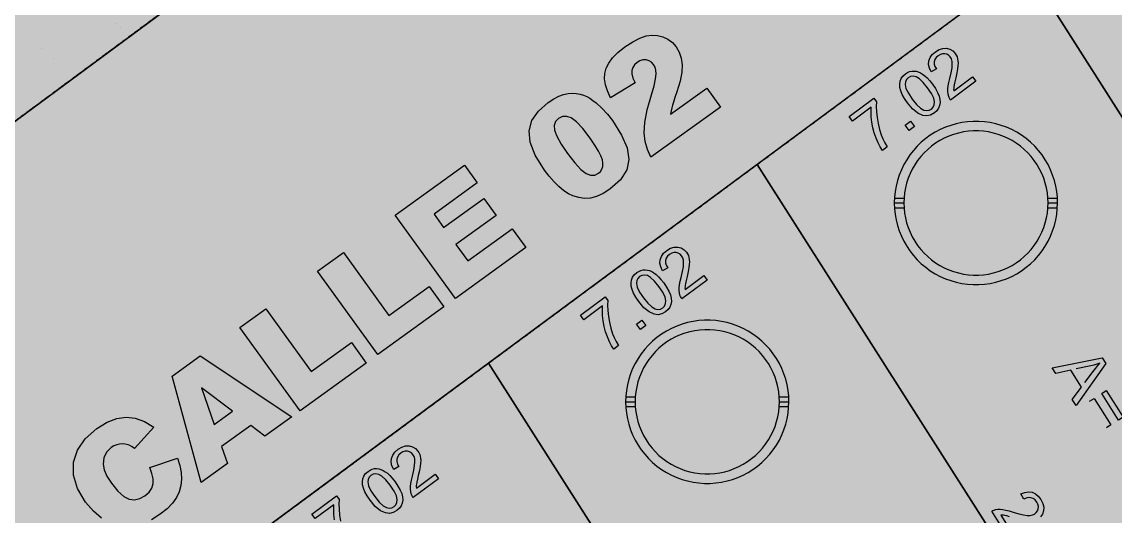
# Model space of a CAD drawing. Extents: x -5280327 to 29700, y -3925683 to 5564800.
# Drawn here: x 20124 to 21023, y 6494 to 6901 of the extents above; entities that cross this region are included whole.
import ezdxf

# ---------------------------------------------------------------- set-up
doc = ezdxf.new("R2010")
doc.units = 0
for name, pattern in [('3', [2.965117, 2.372094, -0.593023]), ('4', [2.97766, 2.382128, -0.595532]), ('6', [2640.874023, 1320.437012, -1320.437012])]:
    doc.linetypes.add(name, pattern=pattern)
doc.layers.get('0').update_dxf_attribs({"linetype": 'CONTINUOUS'})
for name, color, linetype in [('31_PREDIOS_TOTAL', 7, 'CONTINUOUS'), ('CIRCULO', 7, 'CONTINUOUS'), ('LOTES', 7, 'CONTINUOUS'), ('PERIMETRO', 7, 'CONTINUOUS')]:
    doc.layers.add(name, color=color, linetype=linetype)

msp = doc.modelspace()

# ---------------------------------------------------------------- linework, layer by layer
at = {"color": 7, "linetype": '6', "const_width": 10343.08}
msp.add_lwpolyline([(0, 29405.62), (24528.32, 0)], dxfattribs=at)
msp.add_lwpolyline([(0, 29405.62), (24528.32, 0)], dxfattribs=at)
at = {"color": 7}
msp.add_lwpolyline([(19372.52, 7892.44), (20075.83, 6787.92), (20328.35, 6974.7), (19601.06, 8116.87)], dxfattribs=at)
for points in [[(20075.83, 6787.92, 66061.73), (20959.63, 7441.67, 66061.73)], [(17635.32, 4495.49, 66061.73), (18499.52, 3138.29, 66061.73), (20519.62, 4766.99, 66061.73), (21709, 6264.81, 66061.73), (21170.51, 7110.5, 66061.73), (17635.32, 4495.49, 66061.73)], [(20698.41, 6830.75, -117255.32), (20641.24, 6789.43, -117255.34), (20641.24, 6789.43, -117255.34), (20638.34, 6795.76, -117255.34), (20636.49, 6802.51, -117255.35), (20635.69, 6809.68, -117255.35), (20635.69, 6809.68, -117255.35), (20636.17, 6818.05, -117255.35), (20638.16, 6828.43, -117255.35), (20641.65, 6840.8, -117255.36), (20641.65, 6840.8, -117255.36), (20643.81, 6848.17, -117255.36), (20645.1, 6853.9, -117255.36), (20645.54, 6858, -117255.36), (20645.54, 6858, -117255.36), (20645.31, 6861.05, -117255.36), (20644.61, 6863.66, -117255.36), (20643.45, 6865.82, -117255.36), (20643.45, 6865.82, -117255.36), (20641.75, 6867.62, -117255.37), (20639.69, 6868.85, -117255.37), (20637.26, 6869.5, -117255.37), (20637.26, 6869.5, -117255.37), (20634.69, 6869.52, -117255.37), (20632.21, 6868.86, -117255.37), (20629.83, 6867.51, -117255.37), (20629.83, 6867.51, -117255.37), (20627.73, 6865.61, -117255.37), (20626.29, 6863.41, -117255.37), (20625.52, 6860.91, -117255.37), (20625.52, 6860.91, -117255.37), (20625.53, 6858, -117255.37), (20626.44, 6854.55, -117255.37), (20628.26, 6850.57, -117255.37), (20608.05, 6838.31, -117255.37), (20608.05, 6838.31, -117255.37), (20605.41, 6843.98, -117255.38), (20603.76, 6849.16, -117255.38), (20603.09, 6853.85, -117255.38), (20603.09, 6853.85, -117255.38), (20603.35, 6858.27, -117255.38), (20604.5, 6862.61, -117255.38), (20606.53, 6866.88, -117255.38), (20606.53, 6866.88, -117255.38), (20609.66, 6871.18, -117255.38), (20614.11, 6875.62, -117255.38), (20619.88, 6880.2, -117255.38), (20619.88, 6880.2, -117255.38), (20626.27, 6884.43, -117255.38), (20632.04, 6887.43, -117255.38), (20637.19, 6889.21, -117255.38), (20637.19, 6889.21, -117255.38), (20641.95, 6889.91, -117255.37), (20646.58, 6889.69, -117255.37), (20651.07, 6888.53, -117255.37), (20651.07, 6888.53, -117255.37), (20655.23, 6886.52, -117255.37), (20658.87, 6883.74, -117255.36), (20661.97, 6880.2, -117255.36), (20661.97, 6880.2, -117255.36), (20664.54, 6875.79, -117255.36), (20666.2, 6870.91, -117255.35), (20666.95, 6865.57, -117255.35), (20666.95, 6865.57, -117255.35), (20666.68, 6859.38, -117255.35), (20665.24, 6851.99, -117255.35), (20662.66, 6843.37, -117255.35), (20662.66, 6843.37, -117255.35), (20660.97, 6838.52, -117255.35), (20659.74, 6834.81, -117255.35), (20658.98, 6832.24, -117255.34), (20658.98, 6832.24, -117255.34), (20658.46, 6830.08, -117255.34), (20657.94, 6827.6, -117255.34), (20657.43, 6824.78, -117255.34), (20687.19, 6846.29, -117255.33), (20698.41, 6830.75, -117255.32)], [(20553.74, 6778.84, -117255.38), (20553.74, 6778.84, -117255.38), (20546.04, 6791.14, -117255.39), (20541.79, 6801.96, -117255.4), (20541, 6811.3, -117255.4), (20541, 6811.3, -117255.4), (20543.37, 6819.63, -117255.4), (20548.64, 6827.4, -117255.4), (20556.81, 6834.62, -117255.4), (20556.81, 6834.62, -117255.4), (20561.28, 6837.56, -117255.4), (20565.48, 6839.73, -117255.4), (20569.41, 6841.13, -117255.4), (20569.41, 6841.13, -117255.4), (20573.1, 6841.88, -117255.39), (20576.58, 6842.15, -117255.39), (20579.87, 6841.92, -117255.39), (20579.87, 6841.92, -117255.39), (20582.95, 6841.32, -117255.39), (20585.81, 6840.47, -117255.39), (20588.45, 6839.36, -117255.38), (20588.45, 6839.36, -117255.38), (20591, 6837.96, -117255.38), (20593.56, 6836.24, -117255.38), (20596.14, 6834.2, -117255.38), (20596.14, 6834.2, -117255.38), (20600.96, 6829.78, -117255.37), (20605.45, 6824.91, -117255.37), (20609.62, 6819.58, -117255.37), (20609.62, 6819.58, -117255.37), (20617.11, 6807.74, -117255.36), (20621.59, 6797.11, -117255.35), (20623.05, 6787.69, -117255.35), (20623.05, 6787.69, -117255.35), (20621.3, 6779.1, -117255.35), (20616.13, 6770.98, -117255.35), (20607.55, 6763.31, -117255.35), (20607.55, 6763.31, -117255.35), (20601.93, 6759.71, -117255.35), (20596.6, 6757.26, -117255.35), (20591.56, 6755.96, -117255.35), (20591.56, 6755.96, -117255.35), (20586.68, 6755.67, -117255.36), (20581.82, 6756.26, -117255.36), (20576.96, 6757.73, -117255.36), (20576.96, 6757.73, -117255.36), (20573.38, 6759.46, -117255.37), (20569.6, 6761.99, -117255.37), (20565.61, 6765.31, -117255.37), (20565.61, 6765.31, -117255.37), (20561.57, 6769.29, -117255.37), (20557.61, 6773.8, -117255.38), (20553.74, 6778.84, -117255.38)], [(20572.67, 6792.45, -117255.38), (20578.58, 6784.83, -117255.37), (20583.66, 6779.42, -117255.37), (20587.92, 6776.23, -117255.36), (20587.92, 6776.23, -117255.36), (20591.62, 6774.85, -117255.36), (20595.02, 6774.87, -117255.36), (20598.1, 6776.28, -117255.36), (20598.1, 6776.28, -117255.36), (20599.79, 6777.85, -117255.36), (20600.97, 6779.74, -117255.36), (20601.66, 6781.95, -117255.36), (20601.66, 6781.95, -117255.36), (20601.79, 6784.51, -117255.36), (20601.28, 6787.41, -117255.36), (20600.15, 6790.65, -117255.36), (20600.15, 6790.65, -117255.36), (20598.19, 6794.54, -117255.36), (20595.23, 6799.35, -117255.37), (20591.25, 6805.09, -117255.37), (20591.25, 6805.09, -117255.37), (20585.13, 6813.02, -117255.38), (20579.93, 6818.58, -117255.38), (20575.66, 6821.78, -117255.39), (20575.66, 6821.78, -117255.39), (20571.97, 6823.09, -117255.39), (20568.52, 6822.99, -117255.39), (20565.31, 6821.46, -117255.39), (20565.31, 6821.46, -117255.39), (20562.84, 6818.86, -117255.39), (20561.72, 6815.62, -117255.39), (20561.95, 6811.73, -117255.39), (20561.95, 6811.73, -117255.39), (20563.74, 6806.78, -117255.39), (20567.32, 6800.35, -117255.38), (20572.67, 6792.45, -117255.38)], [(20431.03, 6741.95, -117255.43), (20487.84, 6783, -117255.42), (20498.42, 6768.35, -117255.41), (20462.86, 6742.66, -117255.42), (20470.74, 6731.76, -117255.41), (20503.73, 6755.59, -117255.4), (20513.84, 6741.6, -117255.39), (20480.85, 6717.76, -117255.4), (20490.62, 6704.24, -117255.39), (20527.21, 6730.68, -117255.38), (20538.44, 6715.15, -117255.37), (20480.6, 6673.36, -117255.39), (20431.03, 6741.95, -117255.43)], [(20367.16, 6695.8, -117255.45), (20388.36, 6711.12, -117255.45), (20425.72, 6659.41, -117255.41), (20458.8, 6683.32, -117255.4), (20471.01, 6666.43, -117255.39), (20416.73, 6627.2, -117255.4), (20367.16, 6695.8, -117255.45)], [(20303.25, 6649.61, -117255.47), (20324.44, 6664.93, -117255.46), (20361.81, 6613.22, -117255.43), (20394.89, 6637.13, -117255.42), (20407.09, 6620.24, -117255.41), (20352.82, 6581.02, -117255.42), (20303.25, 6649.61, -117255.47)], [(20312.3, 6568.98, -117255.44), (20288.16, 6551.53, -117255.45), (20293.02, 6537.8, -117255.44), (20271.35, 6522.15, -117255.44), (20247.57, 6609.38, -117255.49), (20270.68, 6626.08, -117255.48), (20346.03, 6576.11, -117255.42), (20323.85, 6560.09, -117255.43), (20312.3, 6568.98, -117255.44)], [(20271.74, 6599.78, -117255.47), (20282.02, 6569.68, -117255.45), (20297.14, 6580.6, -117255.45), (20271.74, 6599.78, -117255.47)], [(20189.5, 6492.6, -117255.48), (20182.73, 6498.34, -117255.48), (20176.37, 6505.94, -117255.49), (20176.37, 6505.94, -117255.49), (20169.81, 6517.14, -117255.5), (20166.52, 6528.05, -117255.5), (20166.51, 6538.66, -117255.51), (20166.51, 6538.66, -117255.51), (20169.71, 6548.71, -117255.51), (20176.04, 6557.93, -117255.51), (20185.52, 6566.32, -117255.5), (20185.52, 6566.32, -117255.5), (20193.96, 6571.54, -117255.5), (20202.02, 6574.7, -117255.5), (20209.68, 6575.8, -117255.5), (20209.68, 6575.8, -117255.5), (20217.18, 6574.95, -117255.49), (20224.73, 6572.24, -117255.49), (20232.33, 6567.67, -117255.48), (20216.63, 6549.98, -117255.48), (20216.63, 6549.98, -117255.48), (20214.59, 6551.4, -117255.48), (20212.8, 6552.44, -117255.49), (20211.25, 6553.08, -117255.49), (20211.25, 6553.08, -117255.49), (20208.9, 6553.66, -117255.49), (20206.55, 6553.86, -117255.49), (20204.2, 6553.68, -117255.49), (20204.2, 6553.68, -117255.49), (20201.89, 6553.12, -117255.49), (20199.65, 6552.17, -117255.49), (20197.5, 6550.83, -117255.49), (20197.5, 6550.83, -117255.49), (20193.53, 6546.98, -117255.49), (20191.25, 6542.39, -117255.49), (20190.65, 6537.05, -117255.49), (20190.65, 6537.05, -117255.49), (20191.5, 6532.47, -117255.49), (20193.79, 6527.26, -117255.49), (20197.52, 6521.43, -117255.48), (20197.52, 6521.43, -117255.48), (20202.82, 6514.89, -117255.48), (20207.75, 6510.51, -117255.47), (20212.29, 6508.28, -117255.47), (20212.29, 6508.28, -117255.47), (20216.61, 6507.82, -117255.47), (20220.87, 6508.75, -117255.47), (20225.08, 6511.08, -117255.47), (20225.08, 6511.08, -117255.47), (20228.53, 6514.15, -117255.46), (20230.77, 6517.5, -117255.46), (20231.81, 6521.14, -117255.47), (20231.81, 6521.14, -117255.47), (20231.8, 6525.12, -117255.47), (20230.91, 6529.51, -117255.47), (20229.15, 6534.32, -117255.47)], [(20229.15, 6534.32, -117255.47), (20251.79, 6542.13, -117255.46), (20251.79, 6542.13, -117255.46), (20253.86, 6536.13, -117255.46), (20255.04, 6530.36, -117255.46), (20255.33, 6524.81, -117255.45), (20255.33, 6524.81, -117255.45), (20254.75, 6519.51, -117255.45), (20253.32, 6514.47, -117255.45), (20251.05, 6509.69, -117255.45), (20251.05, 6509.69, -117255.45), (20247.78, 6505.07, -117255.45), (20243.36, 6500.52, -117255.45), (20237.79, 6496.05, -117255.45), (20237.79, 6496.05, -117255.45), (20230.53, 6491.35, -117255.46)]]:
    msp.add_polyline3d(points, dxfattribs=at)
at = {"layer": '31_PREDIOS_TOTAL', "color": 7, "const_width": 0.00153}
for points in [[(20147.03, 6878.75), (20147.03, 6878.75), (20145.07, 6878.33), (20143.26, 6878.29), (20141.61, 6878.62), (20141.61, 6878.62), (20140.1, 6879.3), (20138.75, 6880.32), (20137.55, 6881.67), (20137.55, 6881.67), (20136.22, 6884.04), (20135.62, 6886.58), (20135.75, 6889.28), (20135.75, 6889.28), (20136.62, 6891.93), (20138.23, 6894.33), (20140.59, 6896.48), (20140.59, 6896.48), (20143.36, 6898.12), (20146.16, 6898.95), (20149, 6898.99), (20149, 6898.99), (20151.66, 6898.31), (20153.94, 6896.99), (20155.83, 6895.02), (20155.83, 6895.02), (20156.73, 6893.53), (20157.29, 6891.98), (20157.5, 6890.36), (20157.5, 6890.36), (20157.34, 6888.7), (20156.79, 6887), (20155.86, 6885.28), (20155.86, 6885.28), (20158.2, 6885.83), (20160.42, 6885.9), (20162.53, 6885.49), (20162.53, 6885.49), (20164.47, 6884.62), (20166.22, 6883.32), (20167.76, 6881.58), (20167.76, 6881.58), (20169.33, 6878.8), (20170.05, 6875.83), (20169.92, 6872.68), (20169.92, 6872.68), (20168.95, 6869.6), (20167.12, 6866.83), (20164.44, 6864.37), (20164.44, 6864.37), (20161.31, 6862.53), (20158.12, 6861.6), (20154.88, 6861.57), (20154.88, 6861.57), (20151.82, 6862.39), (20149.17, 6863.98), (20146.93, 6866.34), (20146.93, 6866.34), (20145.67, 6868.41), (20144.92, 6870.51), (20144.68, 6872.64), (20144.68, 6872.64), (20144.96, 6874.75), (20145.74, 6876.79), (20147.03, 6878.75)], [(20178.91, 6899.93), (20178.91, 6899.93), (20176.46, 6903.51)], [(20205.59, 6902.58), (20205.75, 6899.99), (20205.41, 6897.56), (20205.41, 6897.56), (20204.53, 6895.31), (20203.08, 6893.28), (20201.06, 6891.46), (20201.06, 6891.46), (20197.97, 6889.74), (20194.78, 6889.07), (20191.49, 6889.44), (20191.49, 6889.44), (20187.42, 6891.33), (20183.22, 6894.83), (20178.91, 6899.93)], [(20182.88, 6902.87), (20186.48, 6898.43), (20189.63, 6895.44), (20192.33, 6893.9), (20192.33, 6893.9), (20194.69, 6893.43), (20196.82, 6893.68), (20198.71, 6894.64), (20198.71, 6894.64), (20200.18, 6896.17), (20201.04, 6898.14), (20201.28, 6900.53), (20201.28, 6900.53), (20200.59, 6903.57)], [(20141.41, 6884.72), (20142.61, 6883.44), (20143.99, 6882.58), (20145.55, 6882.14), (20145.55, 6882.14), (20147.19, 6882.13), (20148.78, 6882.58), (20150.34, 6883.48), (20150.34, 6883.48), (20151.62, 6884.68), (20152.5, 6886.05), (20152.96, 6887.6), (20152.96, 6887.6), (20153.01, 6889.2), (20152.63, 6890.7), (20151.84, 6892.1), (20151.84, 6892.1), (20150.68, 6893.33), (20149.31, 6894.15), (20147.72, 6894.59), (20147.72, 6894.59), (20146.06, 6894.61), (20144.49, 6894.19), (20142.99, 6893.33), (20142.99, 6893.33), (20141.71, 6892.15), (20140.84, 6890.77), (20140.36, 6889.2), (20140.36, 6889.2), (20140.3, 6887.59), (20140.65, 6886.1), (20141.41, 6884.72)], [(20150.92, 6869.26), (20151.82, 6868.24), (20152.87, 6867.36), (20154.07, 6866.64), (20154.07, 6866.64), (20155.39, 6866.14), (20156.75, 6865.91), (20158.17, 6865.97), (20158.17, 6865.97), (20159.58, 6866.28), (20160.9, 6866.82), (20162.13, 6867.59), (20162.13, 6867.59), (20163.72, 6869.07), (20164.81, 6870.79), (20165.39, 6872.75), (20165.39, 6872.75), (20165.43, 6874.79), (20164.92, 6876.74), (20163.84, 6878.62), (20163.84, 6878.62), (20162.34, 6880.22), (20160.58, 6881.3), (20158.57, 6881.86), (20158.57, 6881.86), (20156.47, 6881.88), (20154.47, 6881.35), (20152.57, 6880.25), (20152.57, 6880.25), (20151, 6878.78), (20149.94, 6877.06), (20149.38, 6875.1), (20149.38, 6875.1), (20149.35, 6873.06), (20149.86, 6871.11), (20150.92, 6869.26)], [(20180.34, 6876.97), (20177.09, 6881.37), (20181.49, 6884.63), (20184.75, 6880.23), (20180.34, 6876.97)]]:
    msp.add_lwpolyline(points, dxfattribs=at)
at = {"layer": '31_PREDIOS_TOTAL', "color": 7}
for points in [[(20905.66, 6855.66, 33030.86), (20908.41, 6851.94, 33030.86), (20887.6, 6836.55, 33030.86), (20887.6, 6836.55, 33030.86), (20886.95, 6837.49, 33030.86), (20886.44, 6838.5, 33030.86), (20886.06, 6839.57, 33030.86), (20886.06, 6839.57, 33030.86), (20885.65, 6841.45, 33030.86), (20885.47, 6843.47, 33030.86), (20885.51, 6845.64, 33030.86), (20885.51, 6845.64, 33030.86), (20885.78, 6848.08, 33030.86), (20886.29, 6850.91, 33030.86), (20887.04, 6854.15, 33030.86), (20887.04, 6854.15, 33030.86), (20888.16, 6859.02, 33030.86), (20888.83, 6862.95, 33030.86), (20889.04, 6865.95, 33030.86), (20889.04, 6865.95, 33030.86), (20888.86, 6868.3, 33030.86), (20888.31, 6870.29, 33030.86), (20887.41, 6871.93, 33030.86), (20887.41, 6871.93, 33030.86), (20886.15, 6873.25, 33030.86), (20884.65, 6874.14, 33030.86), (20882.9, 6874.59, 33030.86), (20882.9, 6874.59, 33030.86), (20881.04, 6874.58, 33030.86), (20879.22, 6874.05, 33030.86), (20877.44, 6873, 33030.86), (20877.44, 6873, 33030.86), (20875.84, 6871.53, 33030.86), (20874.77, 6869.87, 33030.86), (20874.22, 6868.02, 33030.86), (20874.22, 6868.02, 33030.86), (20874.22, 6866.07, 33030.86), (20874.79, 6864.11, 33030.86), (20875.95, 6862.13, 33030.86), (20871.68, 6859.6, 33030.86), (20871.68, 6859.6, 33030.86), (20870.18, 6862.71, 33030.86), (20869.53, 6865.73, 33030.86), (20869.73, 6868.65, 33030.86), (20869.73, 6868.65, 33030.86), (20870.76, 6871.4, 33030.86), (20872.56, 6873.95, 33030.86), (20875.16, 6876.27, 33030.86), (20875.16, 6876.27, 33030.86), (20878.18, 6878.07, 33030.86), (20881.19, 6879, 33030.86), (20884.2, 6879.06, 33030.86), (20884.2, 6879.06, 33030.86), (20887, 6878.34, 33030.86), (20889.42, 6876.91, 33030.86), (20891.44, 6874.79, 33030.86), (20891.44, 6874.79, 33030.86), (20892.29, 6873.47, 33030.86), (20892.94, 6872.04, 33030.86), (20893.42, 6870.5, 33030.86), (20893.42, 6870.5, 33030.86), (20893.71, 6868.8, 33030.86), (20893.8, 6866.88, 33030.86), (20893.7, 6864.76, 33030.86), (20893.7, 6864.76, 33030.86), (20893.36, 6862.16, 33030.86), (20892.74, 6858.85, 33030.86), (20891.84, 6854.81, 33030.86), (20891.84, 6854.81, 33030.86), (20891.08, 6851.56, 33030.86), (20890.57, 6849.13, 33030.86), (20890.3, 6847.54, 33030.86), (20890.3, 6847.54, 33030.86), (20890.19, 6846.38, 33030.86), (20890.17, 6845.28, 33030.86), (20890.22, 6844.24, 33030.86), (20905.66, 6855.66, 33030.86)], [(20852.14, 6834.35, 33030.86), (20852.14, 6834.35, 33030.86), (20849.69, 6837.92, 33030.86), (20847.86, 6841.2, 33030.86), (20846.64, 6844.19, 33030.86), (20846.64, 6844.19, 33030.86), (20845.98, 6846.94, 33030.86), (20845.82, 6849.53, 33030.86), (20846.17, 6851.96, 33030.86), (20846.17, 6851.96, 33030.86), (20847.05, 6854.2, 33030.86), (20848.5, 6856.22, 33030.86), (20850.51, 6858.03, 33030.86), (20850.51, 6858.03, 33030.86), (20852.21, 6859.11, 33030.86), (20853.94, 6859.87, 33030.86), (20855.71, 6860.3, 33030.86), (20855.71, 6860.3, 33030.86), (20857.48, 6860.4, 33030.86), (20859.26, 6860.2, 33030.86), (20861.04, 6859.69, 33030.86), (20861.04, 6859.69, 33030.86), (20862.83, 6858.89, 33030.86), (20864.63, 6857.81, 33030.86), (20866.46, 6856.45, 33030.86), (20866.46, 6856.45, 33030.86), (20868.37, 6854.69, 33030.86), (20870.44, 6852.39, 33030.86), (20872.67, 6849.54, 33030.86), (20872.67, 6849.54, 33030.86), (20875.1, 6845.99, 33030.86), (20876.93, 6842.72, 33030.86), (20878.15, 6839.75, 33030.86), (20878.15, 6839.75, 33030.86), (20878.82, 6837, 33030.86), (20878.98, 6834.4, 33030.86), (20878.64, 6831.97, 33030.86), (20878.64, 6831.97, 33030.86), (20877.76, 6829.72, 33030.86), (20876.31, 6827.69, 33030.86), (20874.29, 6825.88, 33030.86), (20874.29, 6825.88, 33030.86), (20871.2, 6824.15, 33030.86), (20868.01, 6823.48, 33030.86), (20864.72, 6823.85, 33030.86), (20864.72, 6823.85, 33030.86), (20860.65, 6825.74, 33030.86), (20856.45, 6829.24, 33030.86), (20852.14, 6834.35, 33030.86)], [(20856.11, 6837.29, 33030.86), (20859.71, 6832.84, 33030.86), (20862.86, 6829.85, 33030.86), (20865.56, 6828.31, 33030.86), (20865.56, 6828.31, 33030.86), (20867.92, 6827.85, 33030.86), (20870.05, 6828.1, 33030.86), (20871.94, 6829.05, 33030.86), (20871.94, 6829.05, 33030.86), (20873.41, 6830.58, 33030.86), (20874.27, 6832.55, 33030.86), (20874.51, 6834.94, 33030.86), (20874.51, 6834.94, 33030.86), (20873.82, 6837.98, 33030.86), (20871.89, 6841.87, 33030.86), (20868.7, 6846.6, 33030.86), (20868.7, 6846.6, 33030.86), (20865.09, 6851.05, 33030.86), (20861.94, 6854.05, 33030.86), (20859.24, 6855.59, 33030.86), (20859.24, 6855.59, 33030.86), (20856.88, 6856.04, 33030.86), (20854.75, 6855.77, 33030.86), (20852.83, 6854.8, 33030.86), (20852.83, 6854.8, 33030.86), (20851.36, 6853.32, 33030.86), (20850.5, 6851.52, 33030.86), (20850.25, 6849.4, 33030.86), (20850.25, 6849.4, 33030.86), (20850.96, 6846.11, 33030.86), (20852.91, 6842.08, 33030.86), (20856.11, 6837.29, 33030.86)], [(20806.96, 6819.24, 33030.86), (20804.21, 6822.95, 33030.86), (20824.59, 6838.03, 33030.86), (20826.82, 6835.02, 33030.86), (20826.82, 6835.02, 33030.86), (20826.57, 6831.18, 33030.86), (20826.68, 6826.87, 33030.86), (20827.15, 6822.11, 33030.86), (20827.15, 6822.11, 33030.86), (20827.97, 6817.19, 33030.86), (20829.14, 6812.43, 33030.86), (20830.65, 6807.82, 33030.86), (20830.65, 6807.82, 33030.86), (20831.99, 6804.6, 33030.86), (20833.63, 6801.35, 33030.86), (20835.58, 6798.07, 33030.86), (20831.6, 6795.13, 33030.86), (20831.6, 6795.13, 33030.86), (20829.83, 6797.92, 33030.86), (20828.11, 6801.27, 33030.86), (20826.42, 6805.19, 33030.86), (20826.42, 6805.19, 33030.86), (20824.92, 6809.44, 33030.86), (20823.76, 6813.81, 33030.86), (20822.92, 6818.3, 33030.86), (20822.92, 6818.3, 33030.86), (20822.41, 6822.7, 33030.86), (20822.23, 6826.82, 33030.86), (20822.38, 6830.64, 33030.86), (20806.96, 6819.24, 33030.86)], [(20853.57, 6811.38, 33030.86), (20850.32, 6815.79, 33030.86), (20854.72, 6819.04, 33030.86), (20857.98, 6814.64, 33030.86), (20853.57, 6811.38, 33030.86)], [(20684.71, 6692.22, 33030.86), (20687.46, 6688.51, 33030.86), (20666.65, 6673.11, 33030.86), (20666.65, 6673.11, 33030.86), (20666, 6674.05, 33030.86), (20665.49, 6675.06, 33030.86), (20665.11, 6676.13, 33030.86), (20665.11, 6676.13, 33030.86), (20664.7, 6678.01, 33030.86), (20664.52, 6680.03, 33030.86), (20664.56, 6682.2, 33030.86), (20664.56, 6682.2, 33030.86), (20664.83, 6684.64, 33030.86), (20665.34, 6687.47, 33030.86), (20666.09, 6690.71, 33030.86), (20666.09, 6690.71, 33030.86), (20667.21, 6695.58, 33030.86), (20667.88, 6699.51, 33030.86), (20668.09, 6702.51, 33030.86), (20668.09, 6702.51, 33030.86), (20667.91, 6704.86, 33030.86), (20667.36, 6706.86, 33030.86), (20666.46, 6708.5, 33030.86), (20666.46, 6708.5, 33030.86), (20665.2, 6709.81, 33030.86), (20663.7, 6710.7, 33030.86), (20661.95, 6711.16, 33030.86), (20661.95, 6711.16, 33030.86), (20660.09, 6711.14, 33030.86), (20658.28, 6710.61, 33030.86), (20656.5, 6709.57, 33030.86), (20656.5, 6709.57, 33030.86), (20654.9, 6708.09, 33030.86), (20653.82, 6706.43, 33030.86), (20653.27, 6704.59, 33030.86), (20653.27, 6704.59, 33030.86), (20653.27, 6702.64, 33030.86), (20653.84, 6700.67, 33030.86), (20655, 6698.69, 33030.86), (20650.73, 6696.16, 33030.86), (20650.73, 6696.16, 33030.86), (20649.23, 6699.28, 33030.86), (20648.58, 6702.29, 33030.86), (20648.79, 6705.21, 33030.86), (20648.79, 6705.21, 33030.86), (20649.81, 6707.97, 33030.86), (20651.62, 6710.51, 33030.86), (20654.21, 6712.83, 33030.86), (20654.21, 6712.83, 33030.86), (20657.23, 6714.63, 33030.86), (20660.24, 6715.56, 33030.86), (20663.25, 6715.62, 33030.86), (20663.25, 6715.62, 33030.86), (20666.05, 6714.9, 33030.86), (20668.47, 6713.47, 33030.86), (20670.5, 6711.35, 33030.86), (20670.5, 6711.35, 33030.86), (20671.34, 6710.03, 33030.86), (20672, 6708.6, 33030.86), (20672.47, 6707.06, 33030.86), (20672.47, 6707.06, 33030.86), (20672.76, 6705.36, 33030.86), (20672.85, 6703.44, 33030.86), (20672.75, 6701.32, 33030.86), (20672.75, 6701.32, 33030.86), (20672.41, 6698.73, 33030.86), (20671.79, 6695.41, 33030.86), (20670.89, 6691.37, 33030.86), (20670.89, 6691.37, 33030.86), (20670.13, 6688.12, 33030.86), (20669.62, 6685.7, 33030.86), (20669.35, 6684.1, 33030.86), (20669.35, 6684.1, 33030.86), (20669.25, 6682.95, 33030.86), (20669.22, 6681.84, 33030.86), (20669.27, 6680.8, 33030.86), (20684.71, 6692.22, 33030.86)], [(20631.19, 6670.91, 33030.86), (20631.19, 6670.91, 33030.86), (20628.74, 6674.48, 33030.86), (20626.91, 6677.76, 33030.86), (20625.69, 6680.75, 33030.86), (20625.69, 6680.75, 33030.86), (20625.03, 6683.5, 33030.86), (20624.87, 6686.09, 33030.86), (20625.22, 6688.52, 33030.86), (20625.22, 6688.52, 33030.86), (20626.1, 6690.76, 33030.86), (20627.55, 6692.79, 33030.86), (20629.56, 6694.59, 33030.86), (20629.56, 6694.59, 33030.86), (20631.26, 6695.68, 33030.86), (20632.99, 6696.43, 33030.86), (20634.76, 6696.86, 33030.86), (20634.76, 6696.86, 33030.86), (20636.54, 6696.97, 33030.86), (20638.31, 6696.76, 33030.86), (20640.09, 6696.25, 33030.86), (20640.09, 6696.25, 33030.86), (20641.88, 6695.45, 33030.86), (20643.69, 6694.37, 33030.86), (20645.51, 6693.02, 33030.86), (20645.51, 6693.02, 33030.86), (20647.42, 6691.25, 33030.86), (20649.49, 6688.95, 33030.86), (20651.72, 6686.1, 33030.86), (20651.72, 6686.1, 33030.86), (20654.15, 6682.55, 33030.86), (20655.98, 6679.28, 33030.86), (20657.2, 6676.31, 33030.86), (20657.2, 6676.31, 33030.86), (20657.87, 6673.56, 33030.86), (20658.03, 6670.96, 33030.86), (20657.69, 6668.53, 33030.86), (20657.69, 6668.53, 33030.86), (20656.81, 6666.28, 33030.86), (20655.36, 6664.25, 33030.86), (20653.34, 6662.44, 33030.86), (20653.34, 6662.44, 33030.86), (20650.25, 6660.72, 33030.86), (20647.07, 6660.04, 33030.86), (20643.77, 6660.41, 33030.86), (20643.77, 6660.41, 33030.86), (20639.7, 6662.3, 33030.86), (20635.5, 6665.8, 33030.86), (20631.19, 6670.91, 33030.86)], [(20635.16, 6673.85, 33030.86), (20638.76, 6669.4, 33030.86), (20641.91, 6666.41, 33030.86), (20644.61, 6664.87, 33030.86), (20644.61, 6664.87, 33030.86), (20646.97, 6664.41, 33030.86), (20649.1, 6664.66, 33030.86), (20650.99, 6665.62, 33030.86), (20650.99, 6665.62, 33030.86), (20652.46, 6667.15, 33030.86), (20653.32, 6669.11, 33030.86), (20653.56, 6671.51, 33030.86), (20653.56, 6671.51, 33030.86), (20652.87, 6674.54, 33030.86), (20650.94, 6678.43, 33030.86), (20647.75, 6683.16, 33030.86), (20647.75, 6683.16, 33030.86), (20644.14, 6687.61, 33030.86), (20640.99, 6690.61, 33030.86), (20638.29, 6692.15, 33030.86), (20638.29, 6692.15, 33030.86), (20635.93, 6692.6, 33030.86), (20633.8, 6692.34, 33030.86), (20631.88, 6691.36, 33030.86), (20631.88, 6691.36, 33030.86), (20630.41, 6689.88, 33030.86), (20629.55, 6688.08, 33030.86), (20629.3, 6685.96, 33030.86), (20629.3, 6685.96, 33030.86), (20630.01, 6682.68, 33030.86), (20631.96, 6678.64, 33030.86), (20635.16, 6673.85, 33030.86)], [(20586.01, 6655.8, 33030.86), (20583.26, 6659.51, 33030.86), (20603.64, 6674.59, 33030.86), (20605.87, 6671.58, 33030.86), (20605.87, 6671.58, 33030.86), (20605.62, 6667.74, 33030.86), (20605.73, 6663.43, 33030.86), (20606.2, 6658.67, 33030.86), (20606.2, 6658.67, 33030.86), (20607.02, 6653.75, 33030.86), (20608.19, 6648.99, 33030.86), (20609.71, 6644.38, 33030.86), (20609.71, 6644.38, 33030.86), (20611.04, 6641.16, 33030.86), (20612.68, 6637.91, 33030.86), (20614.63, 6634.63, 33030.86), (20610.65, 6631.69, 33030.86), (20610.65, 6631.69, 33030.86), (20608.88, 6634.48, 33030.86), (20607.16, 6637.83, 33030.86), (20605.47, 6641.75, 33030.86), (20605.47, 6641.75, 33030.86), (20603.97, 6646, 33030.86), (20602.81, 6650.37, 33030.86), (20601.97, 6654.86, 33030.86), (20601.97, 6654.86, 33030.86), (20601.46, 6659.26, 33030.86), (20601.28, 6663.38, 33030.86), (20601.43, 6667.21, 33030.86), (20586.01, 6655.8, 33030.86)], [(20632.63, 6647.94, 33030.86), (20629.37, 6652.35, 33030.86), (20633.77, 6655.6, 33030.86), (20637.03, 6651.2, 33030.86), (20632.63, 6647.94, 33030.86)], [(20971.22, 6616.31, 33030.86), (21012.35, 6624.6, 33030.86), (21015.34, 6619.88, 33030.86), (20990.87, 6585.36, 33030.86), (20987.7, 6590.35, 33030.86), (20995.27, 6600.56, 33030.86), (20986.49, 6614.39, 33030.86), (20974.17, 6611.66, 33030.86), (20971.22, 6616.31, 33030.86)], [(20997.97, 6604.18, 33030.86), (21004.94, 6613.44, 33030.86), (21004.94, 6613.44, 33030.86), (21006.95, 6616.06, 33030.86), (21008.74, 6618.3, 33030.86), (21010.31, 6620.14, 33030.86), (21010.31, 6620.14, 33030.86), (21007.89, 6619.27, 33030.86), (21005.41, 6618.53, 33030.86), (21002.86, 6617.91, 33030.86), (20990.86, 6615.39, 33030.86)], [(21001.86, 6588.83, 33030.86), (21005.65, 6591.23, 33030.86), (21019.51, 6569.4, 33030.86), (21015.72, 6566.99, 33030.86)], [(21025.76, 6573.37, 33030.86), (21011.9, 6595.2, 33030.86), (21015.69, 6597.61, 33030.86), (21029.55, 6575.77, 33030.86), (21025.76, 6573.37, 33030.86)], [(20463.76, 6528.78, 33030.86), (20466.51, 6525.07, 33030.86), (20445.7, 6509.67, 33030.86), (20445.7, 6509.67, 33030.86), (20445.05, 6510.61, 33030.86), (20444.54, 6511.62, 33030.86), (20444.16, 6512.69, 33030.86), (20444.16, 6512.69, 33030.86), (20443.76, 6514.57, 33030.86), (20443.57, 6516.6, 33030.86), (20443.61, 6518.76, 33030.86), (20443.61, 6518.76, 33030.86), (20443.88, 6521.2, 33030.86), (20444.39, 6524.04, 33030.86), (20445.14, 6527.27, 33030.86), (20445.14, 6527.27, 33030.86), (20446.26, 6532.14, 33030.86), (20446.93, 6536.07, 33030.86), (20447.15, 6539.07, 33030.86), (20447.15, 6539.07, 33030.86), (20446.96, 6541.42, 33030.86), (20446.41, 6543.42, 33030.86), (20445.51, 6545.06, 33030.86), (20445.51, 6545.06, 33030.86), (20444.25, 6546.37, 33030.86), (20442.75, 6547.26, 33030.86), (20441, 6547.72, 33030.86), (20441, 6547.72, 33030.86), (20439.14, 6547.7, 33030.86), (20437.33, 6547.17, 33030.86), (20435.55, 6546.13, 33030.86), (20435.55, 6546.13, 33030.86), (20433.95, 6544.66, 33030.86), (20432.87, 6543, 33030.86), (20432.32, 6541.15, 33030.86), (20432.32, 6541.15, 33030.86), (20432.32, 6539.2, 33030.86), (20432.9, 6537.23, 33030.86), (20434.05, 6535.25, 33030.86), (20429.78, 6532.72, 33030.86), (20429.78, 6532.72, 33030.86), (20428.28, 6535.84, 33030.86), (20427.63, 6538.85, 33030.86), (20427.84, 6541.77, 33030.86), (20427.84, 6541.77, 33030.86), (20428.86, 6544.53, 33030.86), (20430.67, 6547.07, 33030.86), (20433.27, 6549.39, 33030.86), (20433.27, 6549.39, 33030.86), (20436.28, 6551.19, 33030.86), (20439.29, 6552.12, 33030.86), (20442.3, 6552.18, 33030.86), (20442.3, 6552.18, 33030.86), (20445.1, 6551.46, 33030.86), (20447.52, 6550.04, 33030.86), (20449.55, 6547.91, 33030.86), (20449.55, 6547.91, 33030.86), (20450.39, 6546.59, 33030.86), (20451.05, 6545.16, 33030.86), (20451.52, 6543.62, 33030.86), (20451.52, 6543.62, 33030.86), (20451.81, 6541.92, 33030.86), (20451.9, 6540, 33030.86), (20451.8, 6537.88, 33030.86), (20451.8, 6537.88, 33030.86), (20451.46, 6535.29, 33030.86), (20450.84, 6531.97, 33030.86), (20449.94, 6527.93, 33030.86), (20449.94, 6527.93, 33030.86), (20449.18, 6524.68, 33030.86), (20448.67, 6522.26, 33030.86), (20448.4, 6520.66, 33030.86), (20448.4, 6520.66, 33030.86), (20448.3, 6519.51, 33030.86), (20448.27, 6518.41, 33030.86), (20448.32, 6517.36, 33030.86), (20463.76, 6528.78, 33030.86)], [(20410.24, 6507.47, 33030.86), (20410.24, 6507.47, 33030.86), (20407.79, 6511.05, 33030.86), (20405.96, 6514.33, 33030.86), (20404.74, 6517.31, 33030.86), (20404.74, 6517.31, 33030.86), (20404.08, 6520.06, 33030.86), (20403.92, 6522.66, 33030.86), (20404.27, 6525.09, 33030.86), (20404.27, 6525.09, 33030.86), (20405.15, 6527.33, 33030.86), (20406.6, 6529.35, 33030.86), (20408.61, 6531.15, 33030.86), (20408.61, 6531.15, 33030.86), (20410.31, 6532.24, 33030.86), (20412.05, 6532.99, 33030.86), (20413.81, 6533.42, 33030.86), (20413.81, 6533.42, 33030.86), (20415.59, 6533.53, 33030.86), (20417.36, 6533.33, 33030.86), (20419.14, 6532.81, 33030.86), (20419.14, 6532.81, 33030.86), (20420.93, 6532.01, 33030.86), (20422.74, 6530.93, 33030.86), (20424.56, 6529.58, 33030.86), (20424.56, 6529.58, 33030.86), (20426.47, 6527.81, 33030.86), (20428.54, 6525.51, 33030.86), (20430.77, 6522.66, 33030.86), (20430.77, 6522.66, 33030.86), (20433.21, 6519.11, 33030.86), (20435.03, 6515.85, 33030.86), (20436.25, 6512.87, 33030.86), (20436.25, 6512.87, 33030.86), (20436.92, 6510.12, 33030.86), (20437.08, 6507.53, 33030.86), (20436.74, 6505.09, 33030.86), (20436.74, 6505.09, 33030.86), (20435.86, 6502.84, 33030.86), (20434.41, 6500.81, 33030.86), (20432.39, 6499, 33030.86), (20432.39, 6499, 33030.86), (20429.31, 6497.28, 33030.86), (20426.12, 6496.6, 33030.86), (20422.82, 6496.97, 33030.86), (20422.82, 6496.97, 33030.86), (20418.75, 6498.86, 33030.86), (20414.56, 6502.36, 33030.86), (20410.24, 6507.47, 33030.86)], [(20414.21, 6510.41, 33030.86), (20417.81, 6505.97, 33030.86), (20420.96, 6502.97, 33030.86), (20423.66, 6501.43, 33030.86), (20423.66, 6501.43, 33030.86), (20426.02, 6500.97, 33030.86), (20428.15, 6501.22, 33030.86), (20430.04, 6502.18, 33030.86), (20430.04, 6502.18, 33030.86), (20431.51, 6503.71, 33030.86), (20432.37, 6505.67, 33030.86), (20432.61, 6508.07, 33030.86), (20432.61, 6508.07, 33030.86), (20431.93, 6511.1, 33030.86), (20429.99, 6514.99, 33030.86), (20426.8, 6519.72, 33030.86), (20426.8, 6519.72, 33030.86), (20423.19, 6524.17, 33030.86), (20420.04, 6527.17, 33030.86), (20417.34, 6528.71, 33030.86), (20417.34, 6528.71, 33030.86), (20414.98, 6529.16, 33030.86), (20412.85, 6528.9, 33030.86), (20410.93, 6527.92, 33030.86), (20410.93, 6527.92, 33030.86), (20409.46, 6526.44, 33030.86), (20408.6, 6524.64, 33030.86), (20408.35, 6522.52, 33030.86), (20408.35, 6522.52, 33030.86), (20409.06, 6519.24, 33030.86), (20411.01, 6515.2, 33030.86), (20414.21, 6510.41, 33030.86)], [(20365.06, 6492.36, 33030.86), (20362.31, 6496.08, 33030.86), (20382.69, 6511.15, 33030.86), (20384.92, 6508.15, 33030.86), (20384.92, 6508.15, 33030.86), (20384.67, 6504.3, 33030.86), (20384.78, 6500, 33030.86), (20385.25, 6495.23, 33030.86), (20385.25, 6495.23, 33030.86), (20386.07, 6490.32, 33030.86)], [(20935.33, 6476.56, 33030.86), (20921.42, 6498.4, 33030.86), (20921.42, 6498.4, 33030.86), (20922.41, 6498.98, 33030.86), (20923.44, 6499.42, 33030.86), (20924.54, 6499.72, 33030.86), (20924.54, 6499.72, 33030.86), (20926.44, 6499.99, 33030.86), (20928.48, 6500.03, 33030.86), (20930.63, 6499.84, 33030.86), (20930.63, 6499.84, 33030.86), (20933.05, 6499.4, 33030.86), (20935.84, 6498.7, 33030.86), (20939.02, 6497.72, 33030.86), (20939.02, 6497.72, 33030.86), (20943.8, 6496.27, 33030.86), (20947.67, 6495.32, 33030.86), (20950.65, 6494.9, 33030.86), (20950.65, 6494.9, 33030.86), (20953.01, 6494.92, 33030.86), (20955.03, 6495.33, 33030.86), (20956.73, 6496.11, 33030.86), (20956.73, 6496.11, 33030.86), (20958.13, 6497.27, 33030.86), (20959.12, 6498.71, 33030.86), (20959.7, 6500.43, 33030.86), (20959.7, 6500.43, 33030.86), (20959.82, 6502.28, 33030.86), (20959.41, 6504.13, 33030.86), (20958.5, 6505.98, 33030.86), (20958.5, 6505.98, 33030.86), (20957.14, 6507.68, 33030.86), (20955.56, 6508.87, 33030.86), (20953.75, 6509.55, 33030.86), (20953.75, 6509.55, 33030.86), (20951.81, 6509.68, 33030.86), (20949.81, 6509.24, 33030.86), (20947.75, 6508.23, 33030.86), (20945.53, 6512.67, 33030.86), (20945.53, 6512.67, 33030.86), (20948.74, 6513.94, 33030.86), (20951.79, 6514.38, 33030.86), (20954.69, 6513.97, 33030.86), (20954.69, 6513.97, 33030.86), (20957.37, 6512.76, 33030.86), (20959.78, 6510.78, 33030.86), (20961.91, 6508.03, 33030.86), (20961.91, 6508.03, 33030.86), (20963.5, 6504.89, 33030.86), (20964.21, 6501.82, 33030.86), (20964.07, 6498.82, 33030.86), (20964.07, 6498.82, 33030.86), (20963.15, 6496.07, 33030.86), (20961.56, 6493.76, 33030.86)], [(20381.02, 6491.42, 33030.86), (20380.52, 6495.82, 33030.86), (20380.34, 6499.94, 33030.86), (20380.48, 6503.77, 33030.86), (20365.06, 6492.36, 33030.86)], [(20936.15, 6493.87, 33030.86), (20933.77, 6494.55, 33030.86), (20932.19, 6494.93, 33030.86), (20932.19, 6494.93, 33030.86), (20931.05, 6495.12, 33030.86), (20929.95, 6495.22, 33030.86), (20928.91, 6495.24, 33030.86), (20939.22, 6479.04, 33030.86)]]:
    msp.add_polyline3d(points, dxfattribs=at)
at = {"layer": '@NUMEROS DE LOTES', "color": 7, "const_width": 9.98}
for points in [[(20894.08, 6781.33), (20894.08, 6725.57), (20878.67, 6725.57), (20878.67, 6762.11), (20878.67, 6762.11), (20876.21, 6760.33), (20873.79, 6758.8), (20871.44, 6757.51), (20871.44, 6757.51), (20868.91, 6756.35), (20865.98, 6755.23), (20862.66, 6754.14), (20862.66, 6766.63), (20862.66, 6766.63), (20867.46, 6768.42), (20871.49, 6770.43), (20874.75, 6772.66), (20874.75, 6772.66), (20877.4, 6775.18), (20879.65, 6778.08), (20881.48, 6781.33), (20894.08, 6781.33)], [(20936.83, 6735.82), (20909.08, 6735.82), (20909.08, 6748.35), (20936.83, 6781.33), (20950.11, 6781.33), (20950.11, 6747.63), (20956.99, 6747.63), (20956.99, 6735.82), (20950.11, 6735.82), (20950.11, 6725.57), (20936.83, 6725.57), (20936.83, 6735.82)], [(20936.83, 6764.88), (20922.17, 6747.63), (20936.83, 6747.63), (20936.83, 6764.88)], [(20673.13, 6617.9), (20673.13, 6562.13), (20657.72, 6562.13), (20657.72, 6598.67), (20657.72, 6598.67), (20655.26, 6596.9), (20652.84, 6595.36), (20650.49, 6594.07), (20650.49, 6594.07), (20647.96, 6592.92), (20645.03, 6591.79), (20641.72, 6590.7), (20641.72, 6603.2), (20641.72, 6603.2), (20646.52, 6604.98), (20650.54, 6606.99), (20653.8, 6609.22), (20653.8, 6609.22), (20656.46, 6611.75), (20658.7, 6614.64), (20660.53, 6617.9), (20673.13, 6617.9)], [(20695.87, 6616.96), (20732.04, 6616.96), (20732.04, 6604.8), (20707.54, 6604.8), (20706.23, 6596.58), (20706.23, 6596.58), (20707.92, 6597.31), (20709.6, 6597.91), (20711.26, 6598.37), (20711.26, 6598.37), (20712.92, 6598.7), (20714.56, 6598.9), (20716.18, 6598.97), (20716.18, 6598.97), (20721.32, 6598.42), (20725.77, 6596.76), (20729.54, 6594), (20729.54, 6594), (20732.38, 6590.39), (20734.09, 6586.22), (20734.66, 6581.47), (20734.66, 6581.47), (20734.37, 6577.97), (20733.49, 6574.57), (20732.02, 6571.26), (20732.02, 6571.26), (20730.02, 6568.25), (20727.53, 6565.75), (20724.54, 6563.77), (20724.54, 6563.77), (20721.01, 6562.34), (20716.88, 6561.48), (20712.14, 6561.19), (20712.14, 6561.19), (20708.7, 6561.31), (20705.6, 6561.65), (20702.85, 6562.22), (20702.85, 6562.22), (20700.4, 6563.02), (20698.2, 6564.04), (20696.27, 6565.29), (20696.27, 6565.29), (20694.57, 6566.71), (20693.11, 6568.25), (20691.87, 6569.91), (20691.87, 6569.91), (20690.81, 6571.77), (20689.88, 6573.91), (20689.07, 6576.34), (20704.48, 6578.02), (20704.48, 6578.02), (20705.02, 6575.75), (20705.89, 6573.88), (20707.09, 6572.4), (20707.09, 6572.4), (20708.55, 6571.33), (20710.19, 6570.68), (20711.99, 6570.47), (20711.99, 6570.47), (20713.99, 6570.74), (20715.74, 6571.54), (20717.25, 6572.88), (20717.25, 6572.88), (20718.4, 6574.75), (20719.09, 6577.15), (20719.32, 6580.08), (20719.32, 6580.08), (20719.09, 6583.06), (20718.39, 6585.45), (20717.23, 6587.26), (20717.23, 6587.26), (20715.68, 6588.53), (20713.82, 6589.29), (20711.66, 6589.54), (20711.66, 6589.54), (20710.2, 6589.42), (20708.78, 6589.06), (20707.39, 6588.46), (20707.39, 6588.46), (20706.34, 6587.8), (20705.22, 6586.85), (20704.03, 6585.62), (20691.05, 6587.49), (20695.87, 6616.96)]]:
    msp.add_lwpolyline(points, dxfattribs=at)
at = {"layer": 'CIRCULO', "color": 7}
for points in [[(20754.68, 6588.44), (20754.52, 6593.12), (20754.03, 6597.78), (20753.21, 6602.4), (20752.08, 6606.95), (20750.63, 6611.4), (20748.87, 6615.75), (20746.82, 6619.96), (20744.48, 6624.02), (20741.86, 6627.9), (20738.97, 6631.6), (20735.84, 6635.08), (20732.46, 6638.33), (20728.87, 6641.35), (20725.08, 6644.1), (20721.11, 6646.58), (20716.97, 6648.78), (20712.69, 6650.69), (20708.29, 6652.29), (20703.78, 6653.58), (20699.2, 6654.56), (20694.56, 6655.21), (20689.88, 6655.54), (20685.2, 6655.54), (20680.52, 6655.21), (20675.88, 6654.56), (20671.3, 6653.58), (20666.79, 6652.29), (20662.39, 6650.69), (20658.11, 6648.78), (20653.97, 6646.58), (20649.99, 6644.1), (20646.2, 6641.35), (20642.61, 6638.33), (20639.24, 6635.08), (20636.11, 6631.6), (20633.22, 6627.9), (20630.6, 6624.02), (20628.26, 6619.96), (20626.2, 6615.75), (20624.45, 6611.4), (20623, 6606.95), (20621.87, 6602.4), (20621.05, 6597.78), (20620.56, 6593.12), (20620.4, 6588.44), (20620.56, 6583.76), (20621.05, 6579.1), (20621.87, 6574.48), (20623, 6569.93), (20624.45, 6565.48), (20626.2, 6561.13), (20628.26, 6556.92), (20630.6, 6552.86), (20633.22, 6548.98), (20636.11, 6545.28), (20639.24, 6541.8), (20642.61, 6538.54), (20646.2, 6535.53), (20649.99, 6532.78), (20653.97, 6530.29), (20658.11, 6528.09), (20662.39, 6526.19), (20666.79, 6524.59), (20671.3, 6523.29), (20675.88, 6522.32), (20680.52, 6521.67), (20685.2, 6521.34), (20689.88, 6521.34), (20694.56, 6521.67), (20699.2, 6522.32), (20703.78, 6523.29), (20708.29, 6524.59), (20712.69, 6526.19), (20716.97, 6528.09), (20721.11, 6530.29), (20725.08, 6532.78), (20728.87, 6535.53), (20732.46, 6538.54), (20735.84, 6541.8), (20738.97, 6545.28), (20741.86, 6548.98), (20744.48, 6552.86), (20746.82, 6556.92), (20748.87, 6561.13), (20750.63, 6565.48), (20752.08, 6569.93), (20753.21, 6574.48), (20754.03, 6579.1), (20754.68, 6588.44)], [(20746.85, 6588.44), (20746.7, 6592.58), (20746.27, 6596.69), (20745.55, 6600.77), (20744.55, 6604.79), (20743.27, 6608.72), (20741.72, 6612.56), (20739.9, 6616.28), (20737.83, 6619.87), (20735.52, 6623.3), (20732.97, 6626.56), (20730.2, 6629.64), (20727.22, 6632.51), (20724.05, 6635.17), (20720.7, 6637.61), (20717.19, 6639.8), (20713.54, 6641.74), (20709.76, 6643.43), (20705.87, 6644.84), (20701.89, 6645.98), (20697.84, 6646.85), (20693.74, 6647.42), (20689.61, 6647.71), (20685.47, 6647.71), (20681.34, 6647.42), (20677.24, 6646.85), (20673.19, 6645.98), (20669.21, 6644.84), (20665.32, 6643.43), (20661.54, 6641.74), (20657.89, 6639.8), (20654.37, 6637.61), (20651.03, 6635.17), (20647.85, 6632.51), (20644.88, 6629.64), (20642.11, 6626.56), (20639.56, 6623.3), (20637.24, 6619.87), (20635.17, 6616.28), (20633.36, 6612.56), (20631.81, 6608.72), (20630.53, 6604.79), (20629.53, 6600.77), (20628.81, 6596.69), (20628.38, 6592.58), (20628.23, 6588.44), (20628.38, 6584.3), (20628.81, 6580.19), (20629.53, 6576.11), (20630.53, 6572.09), (20631.81, 6568.16), (20633.36, 6564.32), (20635.17, 6560.6), (20637.24, 6557.01), (20639.56, 6553.58), (20642.11, 6550.32), (20644.88, 6547.24), (20647.85, 6544.37), (20651.03, 6541.7), (20654.37, 6539.27), (20657.89, 6537.08), (20661.54, 6535.13), (20665.32, 6533.45), (20669.21, 6532.04), (20673.19, 6530.89), (20677.24, 6530.03), (20681.34, 6529.46), (20685.47, 6529.17), (20689.61, 6529.17), (20693.74, 6529.46), (20697.84, 6530.03), (20701.89, 6530.89), (20705.87, 6532.04), (20709.76, 6533.45), (20713.54, 6535.13), (20717.19, 6537.08), (20720.7, 6539.27), (20724.05, 6541.7), (20727.22, 6544.37), (20730.2, 6547.24), (20732.97, 6550.32), (20735.52, 6553.58), (20737.83, 6557.01), (20739.9, 6560.6), (20741.72, 6564.32), (20743.27, 6568.16), (20744.55, 6572.09), (20745.55, 6576.11), (20746.27, 6580.19), (20746.85, 6588.44)], [(20620.51, 6592.36), (20628.36, 6592.36)], [(20746.72, 6592.36), (20754.56, 6592.36)], [(20620.4, 6588.44), (20628.23, 6588.44)], [(20620.51, 6584.52), (20628.36, 6584.52)], [(20746.72, 6584.52), (20754.56, 6584.52)], [(20746.85, 6588.44), (20754.68, 6588.44)]]:
    msp.add_lwpolyline(points, dxfattribs=at)
for points in [[(20975.63, 6751.88, 33030.86), (20975.46, 6756.56, 33030.86), (20974.97, 6761.22, 33030.86), (20974.16, 6765.84, 33030.86), (20973.03, 6770.38, 33030.86), (20971.58, 6774.84, 33030.86), (20969.82, 6779.19, 33030.86), (20967.77, 6783.4, 33030.86), (20965.43, 6787.46, 33030.86), (20962.81, 6791.34, 33030.86), (20959.92, 6795.03, 33030.86), (20956.78, 6798.52, 33030.86), (20953.41, 6801.77, 33030.86), (20949.82, 6804.78, 33030.86), (20946.03, 6807.54, 33030.86), (20942.06, 6810.02, 33030.86), (20937.92, 6812.22, 33030.86), (20933.64, 6814.13, 33030.86), (20929.24, 6815.73, 33030.86), (20924.73, 6817.02, 33030.86), (20920.15, 6818, 33030.86), (20915.51, 6818.65, 33030.86), (20910.83, 6818.98, 33030.86), (20906.14, 6818.98, 33030.86), (20901.47, 6818.65, 33030.86), (20896.83, 6818, 33030.86), (20892.25, 6817.02, 33030.86), (20887.74, 6815.73, 33030.86), (20883.34, 6814.13, 33030.86), (20879.06, 6812.22, 33030.86), (20874.92, 6810.02, 33030.86), (20870.94, 6807.54, 33030.86), (20867.15, 6804.78, 33030.86), (20863.56, 6801.77, 33030.86), (20860.19, 6798.52, 33030.86), (20857.06, 6795.03, 33030.86), (20854.17, 6791.34, 33030.86), (20851.55, 6787.46, 33030.86), (20849.21, 6783.4, 33030.86), (20847.15, 6779.19, 33030.86), (20845.4, 6774.84, 33030.86), (20843.95, 6770.38, 33030.86), (20842.82, 6765.84, 33030.86), (20842, 6761.22, 33030.86), (20841.51, 6756.56, 33030.86), (20841.35, 6751.88, 33030.86), (20841.51, 6747.19, 33030.86), (20842, 6742.53, 33030.86), (20842.82, 6737.92, 33030.86), (20843.95, 6733.37, 33030.86), (20845.4, 6728.91, 33030.86), (20847.15, 6724.57, 33030.86), (20849.21, 6720.36, 33030.86), (20851.55, 6716.3, 33030.86), (20854.17, 6712.41, 33030.86), (20857.06, 6708.72, 33030.86), (20860.19, 6705.24, 33030.86), (20863.56, 6701.98, 33030.86), (20867.15, 6698.97, 33030.86), (20870.94, 6696.22, 33030.86), (20874.92, 6693.73, 33030.86), (20879.06, 6691.53, 33030.86), (20883.34, 6689.63, 33030.86), (20887.74, 6688.02, 33030.86), (20892.25, 6686.73, 33030.86), (20896.83, 6685.76, 33030.86), (20901.47, 6685.11, 33030.86), (20906.14, 6684.78, 33030.86), (20910.83, 6684.78, 33030.86), (20915.51, 6685.11, 33030.86), (20920.15, 6685.76, 33030.86), (20924.73, 6686.73, 33030.86), (20929.24, 6688.02, 33030.86), (20933.64, 6689.63, 33030.86), (20937.92, 6691.53, 33030.86), (20942.06, 6693.73, 33030.86), (20946.03, 6696.22, 33030.86), (20949.82, 6698.97, 33030.86), (20953.41, 6701.98, 33030.86), (20956.78, 6705.24, 33030.86), (20959.92, 6708.72, 33030.86), (20962.81, 6712.41, 33030.86), (20965.43, 6716.3, 33030.86), (20967.77, 6720.36, 33030.86), (20969.82, 6724.57, 33030.86), (20971.58, 6728.91, 33030.86), (20973.03, 6733.37, 33030.86), (20974.16, 6737.92, 33030.86), (20974.97, 6742.53, 33030.86), (20975.63, 6751.88, 33030.86)], [(20967.79, 6751.88, 33030.86), (20967.65, 6756.01, 33030.86), (20967.22, 6760.13, 33030.86), (20966.5, 6764.21, 33030.86), (20965.5, 6768.22, 33030.86), (20964.22, 6772.16, 33030.86), (20962.67, 6776, 33030.86), (20960.85, 6779.72, 33030.86), (20958.78, 6783.31, 33030.86), (20956.47, 6786.74, 33030.86), (20953.92, 6790, 33030.86), (20951.15, 6793.08, 33030.86), (20948.17, 6795.95, 33030.86), (20945, 6798.61, 33030.86), (20941.65, 6801.05, 33030.86), (20938.14, 6803.24, 33030.86), (20934.49, 6805.18, 33030.86), (20930.7, 6806.87, 33030.86), (20926.81, 6808.28, 33030.86), (20922.84, 6809.42, 33030.86), (20918.79, 6810.28, 33030.86), (20914.69, 6810.86, 33030.86), (20910.56, 6811.15, 33030.86), (20906.42, 6811.15, 33030.86), (20902.29, 6810.86, 33030.86), (20898.19, 6810.28, 33030.86), (20894.14, 6809.42, 33030.86), (20890.16, 6808.28, 33030.86), (20886.27, 6806.87, 33030.86), (20882.49, 6805.18, 33030.86), (20878.83, 6803.24, 33030.86), (20875.32, 6801.05, 33030.86), (20871.98, 6798.61, 33030.86), (20868.8, 6795.95, 33030.86), (20865.83, 6793.08, 33030.86), (20863.06, 6790, 33030.86), (20860.51, 6786.74, 33030.86), (20858.19, 6783.31, 33030.86), (20856.12, 6779.72, 33030.86), (20854.31, 6776, 33030.86), (20852.76, 6772.16, 33030.86), (20851.48, 6768.22, 33030.86), (20850.48, 6764.21, 33030.86), (20849.76, 6760.13, 33030.86), (20849.33, 6756.01, 33030.86), (20849.18, 6751.88, 33030.86), (20849.33, 6747.74, 33030.86), (20849.76, 6743.62, 33030.86), (20850.48, 6739.55, 33030.86), (20851.48, 6735.53, 33030.86), (20852.76, 6731.59, 33030.86), (20854.31, 6727.76, 33030.86), (20856.12, 6724.03, 33030.86), (20858.19, 6720.45, 33030.86), (20860.51, 6717.02, 33030.86), (20863.06, 6713.76, 33030.86), (20865.83, 6710.68, 33030.86), (20868.8, 6707.8, 33030.86), (20871.98, 6705.14, 33030.86), (20875.32, 6702.71, 33030.86), (20878.83, 6700.52, 33030.86), (20882.49, 6698.57, 33030.86), (20886.27, 6696.89, 33030.86), (20890.16, 6695.47, 33030.86), (20894.14, 6694.33, 33030.86), (20898.19, 6693.47, 33030.86), (20902.29, 6692.9, 33030.86), (20906.42, 6692.61, 33030.86), (20910.56, 6692.61, 33030.86), (20914.69, 6692.9, 33030.86), (20918.79, 6693.47, 33030.86), (20922.84, 6694.33, 33030.86), (20926.81, 6695.47, 33030.86), (20930.7, 6696.89, 33030.86), (20934.49, 6698.57, 33030.86), (20938.14, 6700.52, 33030.86), (20941.65, 6702.71, 33030.86), (20945, 6705.14, 33030.86), (20948.17, 6707.8, 33030.86), (20951.15, 6710.68, 33030.86), (20953.92, 6713.76, 33030.86), (20956.47, 6717.02, 33030.86), (20958.78, 6720.45, 33030.86), (20960.85, 6724.03, 33030.86), (20962.67, 6727.76, 33030.86), (20964.22, 6731.59, 33030.86), (20965.5, 6735.53, 33030.86), (20966.5, 6739.55, 33030.86), (20967.22, 6743.62, 33030.86), (20967.79, 6751.88, 33030.86)], [(20841.35, 6751.88, 33030.86), (20849.18, 6751.88, 33030.86)], [(20841.46, 6755.79, 33030.86), (20849.31, 6755.79, 33030.86)], [(20967.67, 6755.79, 33030.86), (20975.51, 6755.79, 33030.86)], [(20967.79, 6751.88, 33030.86), (20975.63, 6751.88, 33030.86)], [(20841.46, 6747.96, 33030.86), (20849.31, 6747.96, 33030.86)], [(20967.67, 6747.96, 33030.86), (20975.51, 6747.96, 33030.86)]]:
    msp.add_polyline3d(points, dxfattribs=at)
at = {"layer": 'LOTES', "color": 7}
for points in [[(19601.06, 8116.87), (19372.52, 7892.44), (20075.83, 6787.92), (20328.35, 6974.7), (19601.06, 8116.87)], [(20728.18, 5763.43), (20949.98, 5925.53), (20507.66, 6620.18), (20286.71, 6456.75), (20728.18, 5763.43)]]:
    msp.add_lwpolyline(points, dxfattribs=at)
for points in [[(21170.51, 7110.5, 33030.86), (20949.56, 6947.06, 33030.86), (21393.59, 6249.72, 33030.86), (21615.4, 6411.82, 33030.86), (21170.51, 7110.5, 33030.86)], [(20949.56, 6947.06, 33030.86), (20728.61, 6783.62, 33030.86), (21171.79, 6087.62, 33030.86), (21393.59, 6249.72, 33030.86), (20949.56, 6947.06, 33030.86)], [(20949.56, 6947.06, 66061.73), (21393.59, 6249.72, 66061.73)], [(20728.61, 6783.62, 33030.86), (20507.66, 6620.18, 33030.86), (20949.98, 5925.53, 33030.86), (21171.79, 6087.62, 33030.86), (20728.61, 6783.62, 33030.86)], [(20728.61, 6783.62, 66061.73), (21171.79, 6087.62, 66061.73)], [(20507.66, 6620.18, 66061.73), (20949.98, 5925.53, 66061.73)]]:
    msp.add_polyline3d(points, dxfattribs=at)
at = {"layer": 'PERIMETRO', "color": 7, "linetype": '4'}
msp.add_polyline3d([(15727.94, 3571.73, 66160.85), (20959.63, 7441.67, 66160.85)], dxfattribs=at)
at = {"layer": 'PERIMETRO', "color": 7, "linetype": '3'}
msp.add_polyline3d([(15960.85, 3256.86, 66160.85), (21170.51, 7110.5, 66160.85)], dxfattribs=at)

doc.saveas('drawing.dxf')
